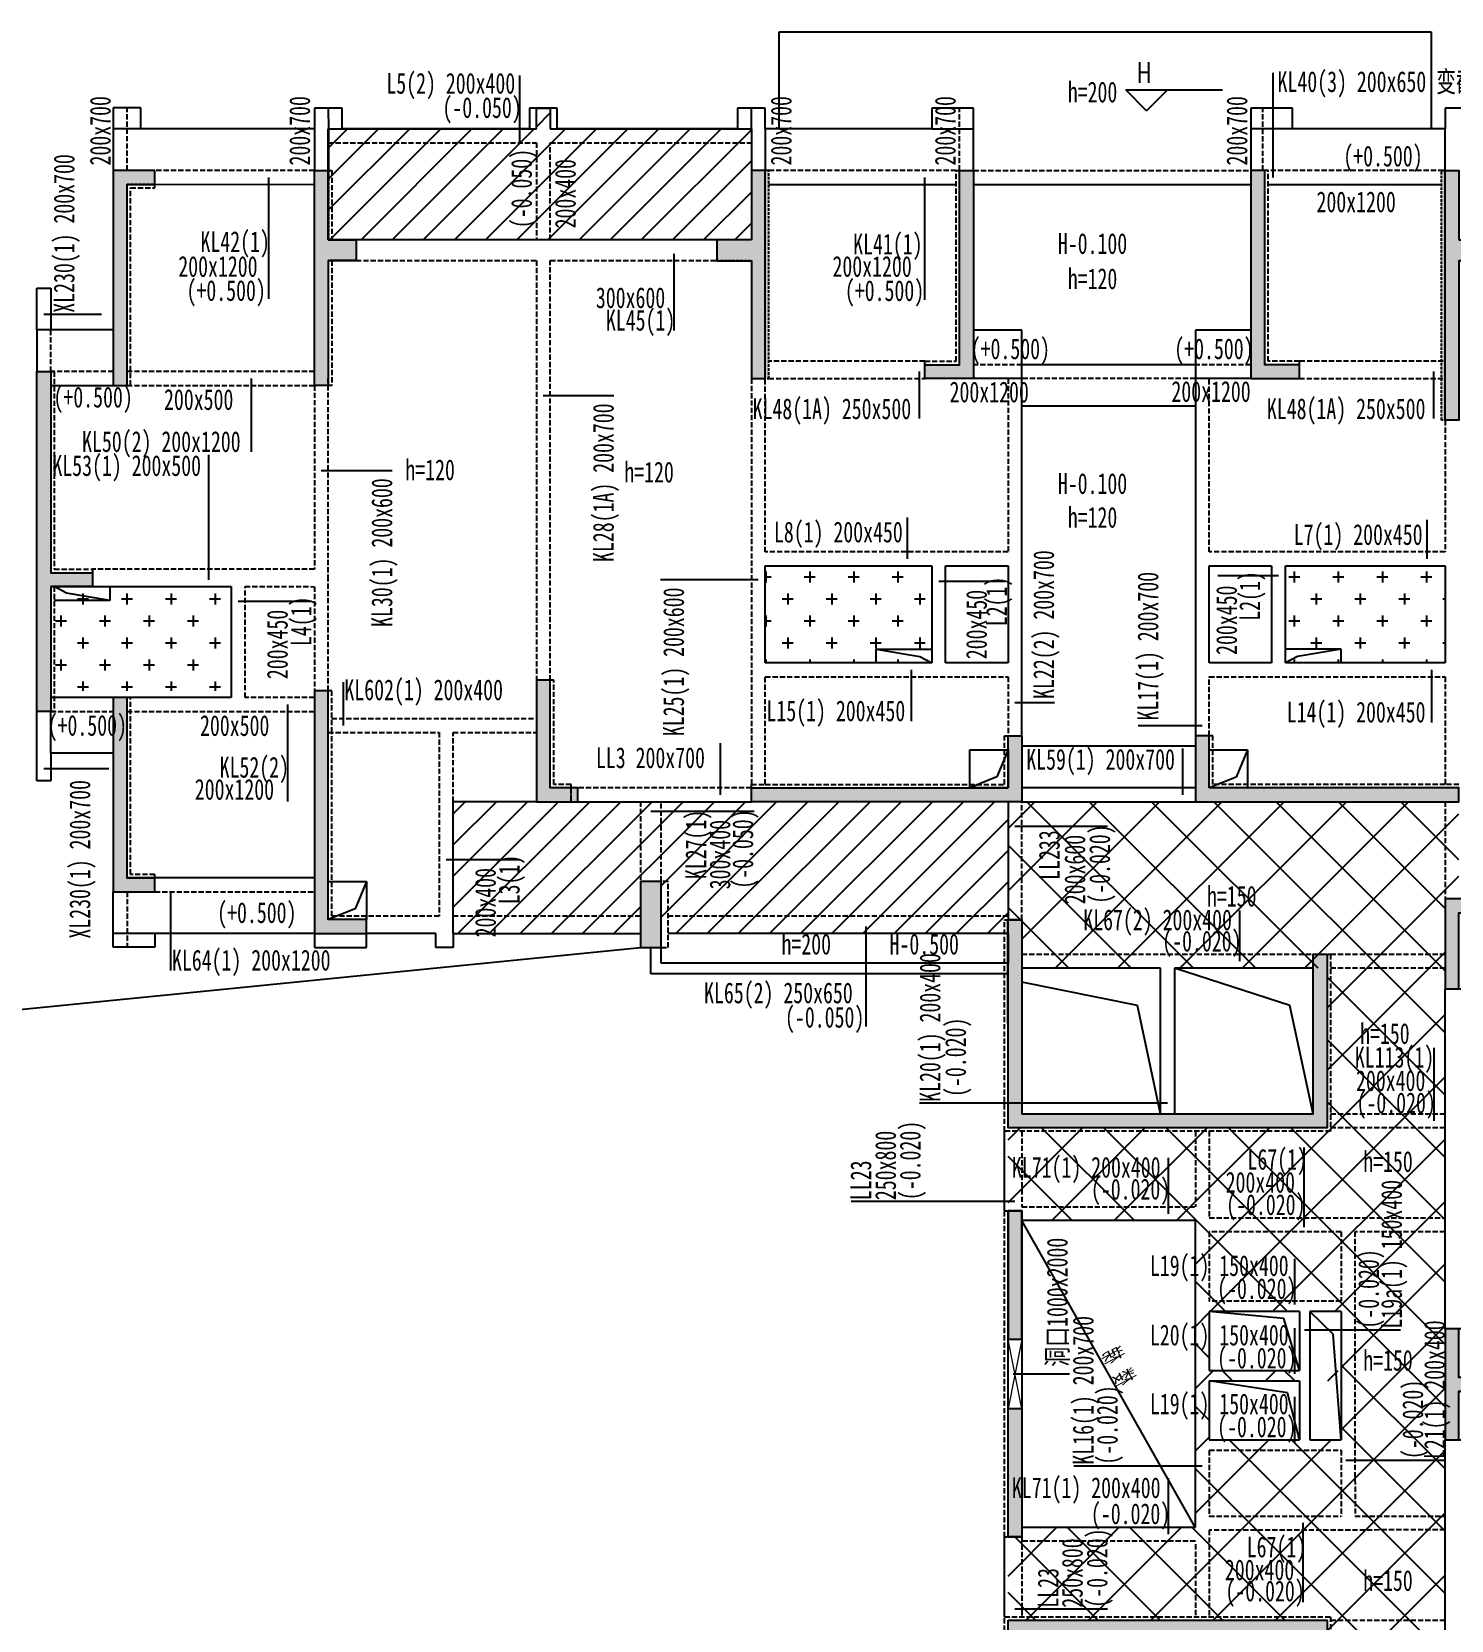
# Model space of a CAD drawing. Header units: millimetres. Extents: x 150839 to 219642, y 49429 to 88695.
# Drawn here: x 185308 to 205771, y 65795 to 88695 of the extents above; entities that cross this region are included whole.
import ezdxf
from ezdxf.enums import TextEntityAlignment as Align

# ---------------------------------------------------------------- set-up
doc = ezdxf.new("R2010")
doc.units = ezdxf.units.MM
doc.header["$LTSCALE"] = 300
doc.linetypes.add('DASH', pattern=[0.35, 0.25, -0.1])
doc.linetypes.add('HIDDEN2', pattern=[0.1875, 0.125, -0.0625])
doc.layers.get('DEFPOINTS').update_dxf_attribs({"color": 217, "linetype": 'HIDDEN2'})
for name, color, linetype in [('00-墙填充', 8, 'Continuous'), ('00-墙实线', 6, 'Continuous'), ('00-墙虚线-下层', 6, 'DASH'), ('00-平面洞口', 3, 'Continuous'), ('00-板厚度', 7, 'Continuous'), ('00-板填充', 8, 'Continuous'), ('00-梁实线', 2, 'Continuous'), ('00-梁编号', 2, 'Continuous'), ('00-梁虚线', 4, 'DASH'), ('DIM_ELEV', 3, 'Continuous'), ('E_detail', 125, 'Continuous')]:
    doc.layers.add(name, color=color, linetype=linetype)
for name, color, linetype, lineweight in [('PUB_HATCH', 8, 'Continuous', 0), ('PUB_TEXT', 7, 'Continuous', 0), ('墙洞门', 174, 'Continuous', 18)]:
    doc.layers.add(name, color=color, linetype=linetype, lineweight=lineweight)
doc.styles.add('_TCH_DIM', font='simplex.shx', dxfattribs={"width": 0.8, "bigfont": 'gbcbig.shx'})
doc.styles.add('结构海文', font='haiwenrs2015.shx', dxfattribs={"width": 0.7, "bigfont": 'haiwenhz.shx'})
doc.styles.add('黑体', font='simhei.ttf', dxfattribs={"width": 0.7})

# ---------------------------------------------------------------- blocks, each defined once
blk = doc.blocks.new('df')
at = {"layer": '00-墙填充'}
for points in [[(948090, 67031), (947490, 67031), (947490, 63931), (947690, 63931), (947690, 66831), (948090, 66831)], [(950591, 66030), (950990, 66030), (950990, 65730), (950591, 65730), (950590, 63930), (950391, 63930), (950391, 67030), (950591, 67030)], [(956690, 66030), (956190, 66030), (956190, 65730), (956690, 65730), (956690, 64030), (956940, 64030), (956941, 67030), (956691, 67030)], [(959690, 64030), (959190, 64030), (959190, 64230), (959690, 64230), (959691, 67030), (959891, 67030), (959890, 64030)], [(964090, 64030), (964590, 64030), (964590, 64230), (964090, 64230), (964091, 67030), (963891, 67030), (963890, 64030)], [(966891, 66030), (967340, 66030), (967341, 65730), (966891, 65730), (966890, 63430), (966640, 63430), (966641, 67030), (966891, 67030)], [(946590, 64131), (946590, 61231), (947190, 61231), (947190, 61031), (946590, 61031), (946590, 59231), (946390, 59231), (946390, 64131)], [(953790, 59680), (953590, 59680), (953590, 57930), (954090, 57930), (954090, 58130), (953790, 58130)], [(947690, 59431), (947490, 59431), (947490, 56631), (948090, 56631), (948090, 56831), (947690, 56831)], [(950590, 58930), (950590, 59530), (950390, 59530), (950390, 56030), (950590, 56030), (951140, 56030), (951140, 56230), (950590, 56230)], [(960390, 58130), (960390, 58880), (960590, 58880), (960590, 58130), (960590, 57930), (956690, 57930), (956690, 58130), (956690, 58130), (956890, 58130)], [(963290, 58130), (963290, 58880), (963090, 58880), (963090, 58130), (963090, 57930), (966890, 57930), (966890, 58130), (966690, 58130)], [(955390, 56780), (955090, 56780), (955090, 55830), (955390, 55830)], [(969240, 56530), (966690, 56530), (966690, 55230), (966890, 55230), (966890, 56330), (969240, 56330)], [(964990, 55730), (964990, 53230), (960390, 53230), (960389, 56229), (960589, 56229), (960590, 53430), (964790, 53430), (964790, 55730)], [(960390, 52030), (960590, 52030), (960590, 50179), (960390, 50179), (960390, 50179)], [(966690, 50330), (966690, 48730), (966890, 48730), (966890, 49405), (968440, 49405), (968440, 49655), (966890, 49655), (966890, 50330)], [(960390, 49180), (960590, 49180), (960590, 49179), (960590, 47329), (960390, 47329)], [(960390, 46129), (964990, 46130), (964990, 43630), (964790, 43630), (964790, 45930), (960590, 45929), (960590, 42829), (960390, 42829)]]:
    blk.add_hatch(color=8, dxfattribs=at).paths.add_polyline_path(points)
at = {"layer": '00-墙实线', "color": 8, "linetype": 'ByBlock'}
for p, q in [((948090, 67031), (947490, 67031)), ((947490, 67031), (947490, 63931)), ((948090, 66831), (948090, 67031)), ((950391, 63930), (950391, 67030)), ((950391, 67030), (950591, 67030)), ((950591, 67030), (950591, 66030)), ((956691, 67030), (956690, 66030)), ((956941, 67030), (956691, 67030)), ((956940, 64030), (956941, 67030)), ((959690, 64230), (959691, 67030)), ((959691, 67030), (959891, 67030)), ((959891, 67030), (959890, 64030)), ((963891, 67030), (963890, 64030)), ((964091, 67030), (963891, 67030)), ((964090, 64230), (964091, 67030)), ((966640, 63430), (966641, 67030)), ((966641, 67030), (966891, 67030)), ((947690, 63931), (947690, 66831)), ((947690, 66831), (948090, 66831)), ((950591, 66030), (950990, 66030)), ((950990, 66030), (950990, 65730)), ((956690, 66030), (956190, 66030)), ((956190, 66030), (956190, 65730)), ((950591, 65730), (950590, 63930)), ((950990, 65730), (950591, 65730)), ((956190, 65730), (956690, 65730)), ((956690, 65730), (956690, 64030)), ((946390, 59231), (946390, 64131)), ((946390, 64131), (946590, 64131)), ((946590, 64131), (946590, 61231)), ((959190, 64030), (959190, 64230)), ((959190, 64230), (959690, 64230)), ((964590, 64230), (964090, 64230)), ((964590, 64030), (964590, 64230)), ((947490, 63931), (947690, 63931)), ((950590, 63930), (950391, 63930)), ((956690, 64030), (956940, 64030)), ((959690, 64030), (959190, 64030)), ((959890, 64030), (959690, 64030)), ((963890, 64030), (964090, 64030)), ((964090, 64030), (964590, 64030)), ((966890, 63430), (966640, 63430)), ((946590, 61231), (947190, 61231)), ((947190, 61231), (947190, 61031)), ((947190, 61031), (946590, 61031)), ((946590, 61031), (946590, 59231)), ((953790, 59680), (953590, 59680)), ((953590, 59680), (953590, 57930)), ((953790, 58130), (953790, 59680)), ((950590, 59530), (950390, 59530)), ((950390, 59530), (950390, 56030)), ((950590, 58930), (950590, 59530)), ((950590, 59530), (950590, 59530)), ((946590, 59231), (946390, 59231)), ((950590, 58930), (950590, 58930)), ((950590, 56230), (950590, 58930)), ((960390, 58130), (960390, 58880)), ((960390, 58880), (960590, 58880)), ((960590, 58880), (960590, 58130)), ((963290, 58880), (963090, 58880)), ((963090, 58880), (963090, 58130)), ((963290, 58130), (963290, 58880)), ((954090, 58130), (953790, 58130)), ((954090, 57930), (954090, 58130)), ((956690, 57930), (956690, 58130)), ((956690, 58130), (956690, 58130)), ((956690, 58130), (956890, 58130)), ((956890, 58130), (956890, 58130)), ((956890, 58130), (960390, 58130)), ((960590, 58130), (960590, 57930)), ((963090, 58130), (963090, 57930)), ((966690, 58130), (963290, 58130)), ((966890, 58130), (966690, 58130)), ((966690, 58130), (966690, 58130)), ((953590, 57930), (954090, 57930)), ((960590, 57930), (956690, 57930)), ((963090, 57930), (966890, 57930)), ((955390, 56780), (955090, 56780)), ((955090, 56780), (955090, 55830)), ((955390, 55830), (955390, 56780)), ((969240, 56530), (966690, 56530)), ((966690, 56530), (966690, 55230)), ((951140, 56230), (950590, 56230)), ((951140, 56030), (951140, 56230)), ((950390, 56030), (950590, 56030)), ((950590, 56030), (951140, 56030)), ((955090, 55830), (955390, 55830)), ((966690, 55230), (966890, 55230)), ((966690, 50330), (966690, 48730)), ((966890, 50330), (966690, 50330)), ((966690, 48730), (966890, 48730)), ((960390, 46129), (964990, 46130)), ((964990, 46130), (964990, 43630))]:
    blk.add_line(p, q, dxfattribs=at)
at = {"layer": '00-墙实线', "color": 8}
for p, q in [((947690, 59431), (947490, 59431)), ((947490, 59431), (947490, 56631)), ((947690, 56831), (947690, 59431)), ((948090, 56831), (947690, 56831)), ((948090, 56631), (948090, 56831)), ((947490, 56631), (948090, 56631)), ((960390, 53230), (960389, 56229)), ((960389, 56229), (960589, 56229)), ((960589, 56229), (960590, 53430)), ((964790, 53430), (964790, 55730)), ((964790, 55730), (964990, 55730)), ((964990, 55730), (964990, 53230)), ((960590, 53430), (964790, 53430)), ((964990, 53230), (960390, 53230)), ((960390, 47329), (960390, 52030)), ((960390, 52030), (960590, 52030)), ((960590, 52030), (960590, 47329)), ((960590, 47329), (960390, 47329))]:
    blk.add_line(p, q, dxfattribs=at)
at = {"layer": '00-墙虚线-下层', "color": 8}
for p, q in [((948090, 67031), (947490, 67031)), ((947490, 67031), (947490, 63931)), ((948090, 66781), (948090, 67031)), ((950391, 63930), (950391, 67030)), ((950391, 67030), (950641, 67030)), ((950641, 67030), (950641, 66030)), ((959640, 64280), (959641, 67030)), ((959641, 67030), (959891, 67030)), ((959891, 67030), (959890, 64030)), ((963891, 67030), (963890, 64030)), ((964141, 67030), (963891, 67030)), ((964140, 64280), (964141, 67030)), ((947740, 63931), (947740, 66781)), ((947740, 66781), (948090, 66781)), ((950641, 66030), (950990, 66030)), ((950990, 66030), (950990, 65730)), ((950641, 65730), (950640, 63930)), ((950990, 65730), (950641, 65730)), ((946390, 59231), (946390, 64131)), ((946390, 64131), (946640, 64131)), ((946640, 64131), (946640, 61281)), ((959190, 64030), (959190, 64280)), ((959190, 64280), (959640, 64280)), ((964590, 64280), (964140, 64280)), ((964590, 64030), (964590, 64280)), ((947490, 63931), (947740, 63931)), ((950640, 63930), (950391, 63930)), ((959690, 64030), (959190, 64030)), ((959890, 64030), (959690, 64030)), ((963890, 64030), (964090, 64030)), ((964090, 64030), (964590, 64030)), ((946640, 61281), (947190, 61281)), ((947190, 61281), (947190, 61031)), ((947190, 61031), (946640, 61031)), ((946640, 61031), (946640, 59231)), ((953840, 59680), (953590, 59680)), ((953590, 59680), (953590, 57930)), ((953840, 58180), (953840, 59680)), ((947740, 59431), (947490, 59431)), ((947490, 59431), (947490, 56631)), ((947740, 56881), (947740, 59431)), ((950640, 59530), (950390, 59530)), ((950390, 59530), (950390, 56030)), ((950640, 58930), (950640, 59530)), ((950640, 59530), (950640, 59530)), ((946640, 59231), (946390, 59231)), ((950640, 58930), (950640, 58930)), ((950640, 56280), (950640, 58930)), ((960340, 58180), (960340, 58880)), ((960340, 58880), (960590, 58880)), ((960590, 58880), (960590, 58130)), ((963340, 58880), (963090, 58880)), ((963090, 58880), (963090, 58130)), ((963340, 58180), (963340, 58880)), ((954090, 58180), (953840, 58180)), ((954090, 57930), (954090, 58180)), ((956690, 57930), (956690, 58180)), ((956690, 58180), (956690, 58180)), ((956690, 58180), (956890, 58180)), ((956890, 58180), (956890, 58180)), ((956890, 58180), (960340, 58180)), ((966690, 58180), (963340, 58180)), ((966890, 58180), (966690, 58180)), ((966690, 58180), (966690, 58180)), ((960590, 58130), (960590, 57930)), ((963090, 58130), (963090, 57930)), ((953590, 57930), (954090, 57930)), ((960590, 57930), (956690, 57930)), ((963090, 57930), (966890, 57930)), ((948090, 56881), (947740, 56881)), ((948090, 56631), (948090, 56881)), ((947490, 56631), (948090, 56631)), ((955490, 56780), (955390, 56780)), ((955490, 55830), (955490, 56780)), ((969240, 56530), (966690, 56530)), ((966690, 56530), (966690, 55230)), ((951140, 56280), (950640, 56280)), ((951140, 56030), (951140, 56280)), ((960339, 56229), (960589, 56229)), ((960340, 53179), (960339, 56229)), ((960589, 56229), (960590, 53430)), ((950390, 56030), (950590, 56030)), ((950590, 56030), (951140, 56030)), ((955390, 55830), (955490, 55830)), ((964790, 53430), (964790, 55730)), ((964790, 55730), (965040, 55730)), ((965040, 55730), (965040, 53180)), ((966690, 55230), (966940, 55230)), ((960590, 53430), (964790, 53430)), ((965040, 53180), (960340, 53179)), ((960340, 47329), (960340, 52030)), ((960340, 52030), (960590, 52030)), ((960590, 52030), (960590, 47329)), ((966690, 50330), (966690, 48730)), ((966940, 50330), (966690, 50330)), ((966690, 48730), (966940, 48730)), ((960590, 47329), (960340, 47329)), ((960340, 46179), (965040, 46180)), ((960340, 42829), (960340, 46179)), ((965040, 46180), (965040, 43630))]:
    blk.add_line(p, q, dxfattribs=at)
at = {"layer": '00-平面洞口', "color": 8}
for p, q in [((946815, 60938), (946640, 61031)), ((947440, 60831), (946815, 60938)), ((958490, 60130), (959116, 60022)), ((959116, 60022), (959290, 59930)), ((964565, 60022), (964390, 59930)), ((965190, 60130), (964565, 60022)), ((959840, 58130), (959840, 58680)), ((959840, 58680), (960390, 58680)), ((960390, 58680), (960227, 58287)), ((960390, 58680), (960390, 58130)), ((963290, 58130), (963290, 58680)), ((963290, 58680), (963840, 58680)), ((963840, 58680), (963677, 58286)), ((963840, 58680), (963840, 58130)), ((960227, 58287), (959840, 58130)), ((963677, 58286), (963290, 58130)), ((960390, 58130), (959840, 58130)), ((963840, 58130), (963290, 58130)), ((950590, 56230), (950590, 56780)), ((950590, 56780), (951140, 56780)), ((951140, 56780), (950977, 56387)), ((951140, 56780), (951140, 56230)), ((950977, 56387), (950590, 56230)), ((951140, 56230), (950590, 56230)), ((936347, 53955), (955090, 55830)), ((964454, 54994), (962790, 55530)), ((962254, 54994), (960590, 55330)), ((962590, 53430), (962254, 54994)), ((964790, 53430), (964454, 54994)), ((963089, 47470), (960589, 51890)), ((964364, 50478), (963290, 50579)), ((964591, 49730), (964364, 50478)), ((965079, 50253), (964741, 50580)), ((965192, 48730), (965079, 50253)), ((964420, 49407), (963290, 49580)), ((964591, 48730), (964420, 49407))]:
    blk.add_line(p, q, dxfattribs=at)
at = {"layer": '00-板填充', "color": 8}
for p, q in [((953590, 67660), (953790, 67860)), ((950590, 67354), (950866, 67630)), ((950590, 66905), (951315, 67630)), ((950590, 66456), (951764, 67630)), ((950613, 66029), (952213, 67630)), ((951062, 66029), (952662, 67630)), ((951511, 66029), (953111, 67630)), ((951960, 66029), (953560, 67630)), ((952409, 66029), (954009, 67630)), ((952858, 66029), (954458, 67630)), ((953307, 66029), (954907, 67630)), ((953756, 66029), (955356, 67630)), ((954205, 66029), (955805, 67630)), ((954654, 66029), (956254, 67630)), ((955103, 66029), (956690, 67617)), ((955552, 66029), (956690, 67168)), ((956001, 66029), (956690, 66719)), ((956450, 66029), (956690, 66270)), ((956975, 61169), (956890, 61169)), ((956896, 61249), (956896, 61090)), ((957610, 61169), (957451, 61169)), ((957531, 61249), (957531, 61090)), ((958245, 61169), (958086, 61169)), ((958166, 61249), (958166, 61090)), ((958880, 61169), (958721, 61169)), ((958801, 61249), (958801, 61090)), ((964595, 61169), (964436, 61169)), ((964516, 61249), (964516, 61090)), ((965230, 61169), (965071, 61169)), ((965151, 61249), (965151, 61090)), ((965865, 61169), (965706, 61169)), ((965786, 61249), (965786, 61090)), ((966500, 61169), (966341, 61169)), ((966421, 61249), (966421, 61090)), ((947053, 60931), (947053, 60772)), ((947688, 60931), (947688, 60772)), ((948323, 60931), (948323, 60772)), ((948958, 60931), (948958, 60772)), ((957213, 60931), (957213, 60772)), ((957848, 60931), (957848, 60772)), ((958483, 60931), (958483, 60772)), ((959118, 60931), (959118, 60772)), ((964833, 60931), (964833, 60772)), ((965468, 60931), (965468, 60772)), ((966103, 60931), (966103, 60772)), ((947132, 60852), (946974, 60852)), ((947767, 60852), (947609, 60852)), ((948402, 60852), (948244, 60852)), ((949037, 60852), (948879, 60852)), ((957292, 60852), (957134, 60852)), ((957927, 60852), (957769, 60852)), ((958562, 60852), (958404, 60852)), ((959197, 60852), (959039, 60852)), ((964912, 60852), (964754, 60852)), ((965547, 60852), (965389, 60852)), ((966182, 60852), (966024, 60852)), ((966690, 60852), (966659, 60852)), ((946815, 60534), (946656, 60534)), ((946736, 60614), (946736, 60455)), ((947450, 60534), (947291, 60534)), ((947371, 60614), (947371, 60455)), ((948085, 60534), (947926, 60534)), ((948006, 60614), (948006, 60455)), ((948720, 60534), (948561, 60534)), ((948641, 60614), (948641, 60455)), ((956975, 60534), (956890, 60534)), ((956896, 60614), (956896, 60455)), ((957610, 60534), (957451, 60534)), ((957531, 60614), (957531, 60455)), ((958245, 60534), (958086, 60534)), ((958166, 60614), (958166, 60455)), ((958880, 60534), (958721, 60534)), ((958801, 60614), (958801, 60455)), ((964595, 60534), (964436, 60534)), ((964516, 60614), (964516, 60455)), ((965230, 60534), (965071, 60534)), ((965151, 60614), (965151, 60455)), ((965865, 60534), (965706, 60534)), ((965786, 60614), (965786, 60455)), ((966500, 60534), (966341, 60534)), ((966421, 60614), (966421, 60455)), ((947053, 60296), (947053, 60137)), ((947688, 60296), (947688, 60137)), ((948323, 60296), (948323, 60137)), ((948958, 60296), (948958, 60137)), ((957213, 60296), (957213, 60137)), ((957848, 60296), (957848, 60137)), ((958483, 60296), (958483, 60137)), ((959118, 60296), (959118, 60137)), ((964833, 60296), (964833, 60137)), ((965468, 60296), (965468, 60137)), ((966103, 60296), (966103, 60137)), ((947132, 60217), (946974, 60217)), ((947767, 60217), (947609, 60217)), ((948402, 60217), (948244, 60217)), ((949037, 60217), (948879, 60217)), ((957292, 60217), (957134, 60217)), ((957927, 60217), (957769, 60217)), ((958562, 60217), (958404, 60217)), ((959197, 60217), (959039, 60217)), ((964912, 60217), (964754, 60217)), ((965547, 60217), (965389, 60217)), ((966182, 60217), (966024, 60217)), ((966690, 60217), (966659, 60217)), ((946815, 59899), (946656, 59899)), ((946736, 59979), (946736, 59820)), ((947450, 59899), (947291, 59899)), ((947371, 59979), (947371, 59820)), ((948085, 59899), (947926, 59899)), ((948006, 59979), (948006, 59820)), ((948720, 59899), (948561, 59899)), ((948641, 59979), (948641, 59820)), ((956896, 59979), (956896, 59930)), ((957531, 59979), (957531, 59930)), ((958166, 59979), (958166, 59930)), ((958801, 59979), (958801, 59930)), ((964516, 59979), (964516, 59930)), ((965151, 59979), (965151, 59930)), ((965786, 59979), (965786, 59930)), ((966421, 59979), (966421, 59930)), ((947132, 59582), (946974, 59582)), ((947053, 59661), (947053, 59530)), ((947767, 59582), (947609, 59582)), ((947688, 59661), (947688, 59530)), ((948402, 59582), (948244, 59582)), ((948323, 59661), (948323, 59530)), ((949037, 59582), (948879, 59582)), ((948958, 59661), (948958, 59530)), ((952390, 57756), (952564, 57930)), ((952390, 57307), (953013, 57930)), ((952390, 56858), (953462, 57930)), ((952390, 56409), (953911, 57930)), ((952460, 56030), (954360, 57930)), ((952909, 56030), (954809, 57930)), ((953358, 56030), (955258, 57930)), ((953807, 56030), (955707, 57930)), ((954256, 56030), (956156, 57930)), ((955390, 56715), (956605, 57930)), ((955390, 56266), (957054, 57930)), ((955603, 56030), (957503, 57930)), ((956052, 56030), (957952, 57930)), ((956501, 56030), (958401, 57930)), ((956950, 56030), (958850, 57930)), ((957399, 56030), (959299, 57930)), ((957848, 56030), (959748, 57930)), ((958297, 56030), (960197, 57930)), ((960390, 57543), (960777, 57930)), ((960390, 56645), (961675, 57930)), ((960590, 55947), (962573, 57930)), ((963063, 55530), (960663, 57930)), ((961071, 55530), (963471, 57930)), ((963961, 55530), (961561, 57930)), ((961969, 55530), (964369, 57930)), ((964859, 55530), (962459, 57930)), ((962867, 55530), (965267, 57930)), ((966690, 54596), (963357, 57930)), ((963765, 55530), (966165, 57930)), ((966690, 55494), (964255, 57930)), ((964663, 55530), (966890, 57756)), ((966690, 56392), (965153, 57930)), ((966890, 57090), (966051, 57930)), ((958746, 56030), (960390, 57674)), ((962165, 55530), (960390, 57304)), ((959195, 56030), (960390, 57225)), ((964990, 54958), (966890, 56858)), ((959644, 56030), (960390, 56776)), ((954705, 56030), (955090, 56415)), ((960567, 56230), (960390, 56406)), ((960093, 56030), (960390, 56326)), ((961267, 55530), (960590, 56206)), ((964990, 54060), (966690, 55760)), ((966690, 53698), (964990, 55398)), ((963090, 51262), (966690, 54862)), ((966690, 52800), (964990, 54500)), ((963305, 50579), (966690, 53964)), ((966690, 51902), (964990, 53602)), ((960390, 53053), (960567, 53230)), ((960390, 52154), (961465, 53230)), ((962208, 51895), (960873, 53230)), ((961028, 51895), (962363, 53230)), ((964420, 50580), (961771, 53230)), ((961926, 51895), (963261, 53230)), ((966690, 49208), (962669, 53230)), ((962824, 51895), (964159, 53230)), ((966690, 50106), (963567, 53230)), ((966690, 51004), (964465, 53230)), ((964203, 50580), (966690, 53066)), ((961310, 51895), (960390, 52814)), ((965102, 50580), (966690, 52168)), ((965191, 49771), (966690, 51270)), ((963523, 50579), (963090, 51012)), ((963090, 50364), (963290, 50564)), ((965192, 48874), (966690, 50372)), ((963290, 49914), (963090, 50115)), ((963089, 49466), (963352, 49729)), ((963625, 49580), (963476, 49729)), ((964102, 49580), (964251, 49729)), ((964522, 49580), (964373, 49729)), ((965000, 49580), (965150, 49730)), ((966690, 48310), (965191, 49809)), ((963346, 46130), (966690, 49474)), ((963290, 49016), (963089, 49217)), ((966690, 47412), (965192, 48911)), ((962448, 46130), (965048, 48730)), ((963089, 48567), (963290, 48769)), ((963089, 47669), (964149, 48729)), ((966690, 45616), (963577, 48729)), ((964244, 46130), (966690, 48576)), ((966690, 46514), (964475, 48729)), ((966690, 44718), (963089, 48319)), ((964990, 45978), (966690, 47678)), ((960390, 46766), (961098, 47475)), ((960651, 46130), (961996, 47475)), ((962584, 46130), (961239, 47475)), ((961550, 46130), (962895, 47475)), ((963483, 46130), (962137, 47475)), ((964381, 46130), (963036, 47475)), ((961686, 46130), (960486, 47330)), ((964990, 45080), (966690, 46780)), ((960788, 46130), (960390, 46528))]:
    blk.add_line(p, q, dxfattribs=at)
at = {"layer": '00-梁实线', "color": 8}
for p, q in [((957090, 67630), (957090, 69030)), ((957090, 69030), (966490, 69030)), ((966490, 69030), (966490, 67630)), ((947890, 67931), (947490, 67931)), ((947490, 67931), (947490, 67031)), ((947890, 67631), (947890, 67931)), ((950790, 67930), (950390, 67930)), ((950390, 67930), (950390, 67630)), ((950590, 67930), (950591, 67631)), ((950790, 67630), (950790, 67930)), ((953890, 67930), (953490, 67930)), ((953490, 67930), (953490, 67630)), ((953590, 67630), (953590, 67930)), ((953590, 67930), (953790, 67930)), ((953591, 67630), (953591, 67930)), ((953790, 67930), (953790, 67630)), ((953791, 67930), (953791, 67631)), ((953890, 67630), (953890, 67930)), ((956890, 67930), (956490, 67930)), ((956490, 67930), (956490, 67630)), ((956691, 67631), (956691, 67930)), ((956890, 67630), (956890, 67930)), ((959890, 67930), (959290, 67930)), ((959290, 67930), (959290, 67630)), ((959890, 67030), (959890, 67930)), ((964490, 67930), (963890, 67930)), ((963890, 67930), (963890, 67030)), ((964490, 67630), (964490, 67930)), ((967090, 67930), (966690, 67930)), ((966690, 67930), (966690, 67630)), ((947890, 67631), (947490, 67631)), ((950390, 67630), (947890, 67631)), ((950391, 67630), (950391, 67030)), ((950590, 66029), (950590, 67630)), ((950590, 67630), (953590, 67630)), ((950591, 67631), (950790, 67631)), ((950591, 67631), (950591, 67030)), ((953490, 67630), (950790, 67630)), ((953490, 67630), (953591, 67630)), ((953790, 67630), (956690, 67630)), ((953791, 67631), (953890, 67630)), ((956490, 67630), (953890, 67630)), ((956490, 67630), (956691, 67631)), ((956690, 67630), (956690, 66029)), ((956691, 67631), (956691, 67030)), ((959290, 67630), (956890, 67630)), ((956891, 67030), (956891, 67630)), ((959290, 67630), (959890, 67630)), ((964490, 67630), (963890, 67630)), ((966690, 67630), (964490, 67630)), ((966691, 67030), (966690, 67630)), ((948091, 66831), (950391, 66830)), ((956940, 66830), (959641, 66830)), ((959891, 66830), (963891, 66830)), ((964141, 66830), (966641, 66830)), ((956690, 66029), (950590, 66029)), ((953690, 66030), (950991, 66030)), ((956190, 66030), (953690, 66030)), ((946391, 64731), (946391, 65331)), ((946391, 65331), (946590, 65331)), ((946590, 65331), (946590, 64731)), ((946391, 64731), (946390, 64131)), ((947490, 64731), (946391, 64731)), ((946391, 64731), (946391, 64731)), ((946391, 64731), (946391, 64731)), ((960590, 64730), (959891, 64730)), ((960590, 64230), (960590, 64730)), ((963890, 64730), (963090, 64730)), ((963090, 64730), (963090, 64230)), ((960590, 58880), (960590, 64230)), ((963090, 64230), (960590, 64230)), ((963090, 64230), (963090, 58880)), ((946590, 63931), (947490, 63931)), ((960590, 64030), (959890, 64030)), ((963890, 64030), (963090, 64030)), ((963090, 63630), (960590, 63630)), ((956890, 59930), (956890, 61330)), ((956890, 61330), (959290, 61330)), ((959290, 61330), (959290, 59930)), ((959490, 59930), (959490, 61330)), ((959490, 61330), (960390, 61330)), ((960390, 61330), (960390, 59930)), ((963290, 61330), (964190, 61330)), ((963290, 59930), (963290, 61330)), ((964190, 61330), (964190, 59930)), ((964390, 59930), (964390, 61330)), ((964390, 61330), (966690, 61330)), ((966690, 61330), (966690, 59930)), ((947190, 61031), (949190, 61031)), ((947440, 61031), (947440, 60831)), ((949190, 61031), (949190, 59431)), ((947440, 60831), (946640, 60831)), ((958490, 59930), (958490, 60130)), ((958490, 60130), (959290, 60130)), ((965190, 60130), (964390, 60130)), ((965190, 59930), (965190, 60130)), ((959290, 59930), (956890, 59930)), ((960390, 59930), (959490, 59930)), ((964190, 59930), (963290, 59930)), ((966690, 59930), (964390, 59930)), ((947490, 59431), (946590, 59431)), ((949190, 59431), (947690, 59431)), ((946390, 58231), (946390, 59231)), ((946590, 58631), (946590, 59231)), ((947490, 58631), (946590, 58631)), ((946590, 58631), (946590, 58231)), ((963090, 58730), (960590, 58730)), ((946590, 58231), (946390, 58231)), ((963090, 58130), (960590, 58130)), ((952390, 56030), (952390, 57930)), ((953590, 57930), (952390, 57930)), ((954090, 57930), (956690, 57930)), ((960390, 57930), (960390, 56230)), ((960590, 57930), (963090, 57930)), ((950390, 56830), (948090, 56831)), ((947490, 55831), (947490, 56631)), ((948090, 56031), (947490, 56031)), ((950390, 56030), (948090, 56031)), ((948090, 56031), (948090, 55831)), ((950390, 56030), (950390, 55830)), ((952140, 56030), (951140, 56030)), ((951140, 55830), (951140, 56030)), ((952140, 55830), (952140, 56030)), ((952390, 56030), (955090, 56030)), ((952390, 56030), (952390, 55830)), ((960390, 56030), (955490, 56030)), ((960390, 56030), (960390, 55600)), ((948090, 55831), (947490, 55831)), ((950390, 55830), (951140, 55830)), ((952390, 55830), (952140, 55830)), ((955240, 55450), (955240, 55830)), ((955390, 55600), (955390, 55830)), ((960390, 55450), (955240, 55450)), ((960390, 55600), (955390, 55600)), ((960390, 55450), (960390, 55450)), ((962590, 55530), (960590, 55530)), ((962590, 53430), (962590, 55530)), ((964790, 55530), (962790, 55530)), ((962790, 55530), (962790, 53430)), ((966690, 50330), (966690, 55229)), ((960340, 52030), (960340, 53179)), ((963090, 51890), (960590, 51890)), ((963090, 47470), (963090, 51890)), ((964591, 50580), (963290, 50579)), ((963290, 50579), (963290, 49729)), ((964591, 50580), (964591, 49730)), ((965191, 50580), (964741, 50580)), ((964741, 50580), (964742, 48730)), ((965191, 50580), (965192, 48730)), ((963290, 49729), (964591, 49730)), ((963290, 49580), (963290, 48729)), ((963290, 49579), (964591, 49580)), ((964591, 49580), (964592, 48730)), ((963290, 48729), (964592, 48730)), ((964742, 48730), (965192, 48730)), ((966690, 43830), (966690, 48730)), ((960590, 47470), (963090, 47470)), ((960340, 46179), (960340, 47329))]:
    blk.add_line(p, q, dxfattribs=at)
at = {"layer": '00-梁编号', "color": 8}
for p, q in [((953352, 67430), (953352, 68398)), ((964214, 66930), (964214, 68438)), ((949727, 66930), (949727, 65179)), ((959187, 66930), (959187, 65167)), ((955572, 65830), (955572, 64722)), ((947319, 64955), (946490, 64955)), ((959108, 64130), (959108, 63456)), ((966523, 64130), (966523, 63456)), ((949477, 64030), (949477, 62972)), ((953690, 63786), (954705, 63786)), ((948868, 61130), (948868, 62931)), ((950490, 62705), (951512, 62705)), ((958939, 61430), (958939, 62028)), ((966432, 61430), (966432, 61992)), ((964290, 61187), (963416, 61187)), ((956790, 61130), (955381, 61129)), ((959390, 61108), (960350, 61108)), ((949290, 60822), (950348, 60822)), ((958993, 59830), (958993, 59090)), ((966494, 59830), (966494, 59072)), ((950806, 59654), (950806, 59030)), ((950003, 59330), (950003, 57931)), ((960490, 59362), (961060, 59362)), ((963190, 59023), (962265, 59023)), ((956246, 58030), (956246, 58774)), ((962908, 58030), (962908, 58699)), ((947426, 58405), (946490, 58405)), ((955240, 57792), (956731, 57792)), ((960490, 57576), (961822, 57576)), ((952290, 57099), (953348, 57099)), ((948314, 56630), (948314, 55496)), ((963730, 55630), (963730, 56362)), ((958341, 56130), (958341, 54688)), ((966530, 54380), (966530, 53330)), ((962690, 53586), (959113, 53586)), ((964652, 52946), (964652, 51798)), ((962701, 51990), (962701, 52796)), ((960490, 52168), (958128, 52168)), ((964521, 51341), (964521, 50681)), ((964521, 50340), (964521, 49680)), ((966050, 50310), (964662, 50310)), ((960465, 49680), (961277, 49680)), ((964521, 49348), (964521, 48688)), ((961337, 48355), (963190, 48355)), ((965262, 48435), (966671, 48435)), ((962701, 47370), (962701, 48176)), ((964640, 47534), (964640, 46389)), ((960490, 46293), (961822, 46293))]:
    blk.add_line(p, q, dxfattribs=at)
at = {"layer": '00-梁虚线', "color": 8}
for p, q in [((947691, 67031), (947691, 67931)), ((959691, 67030), (959690, 67930)), ((964062, 67030), (964062, 67930)), ((950591, 67430), (953591, 67430)), ((953591, 67430), (953591, 66030)), ((953791, 66030), (953791, 67430)), ((953791, 67430), (956691, 67430)), ((950391, 67030), (948091, 67031)), ((959641, 67030), (956916, 67030)), ((959790, 67030), (963890, 67030)), ((966666, 67030), (964091, 67030)), ((950991, 65730), (953591, 65730)), ((953591, 65730), (953590, 59680)), ((953790, 59680), (953791, 65730)), ((953791, 65730), (956190, 65730)), ((946590, 64131), (946590, 64731)), ((947490, 64131), (946590, 64131)), ((950390, 64130), (947690, 64131)), ((959190, 64280), (956940, 64280)), ((960590, 64230), (959890, 64230)), ((963890, 64230), (963090, 64230)), ((966665, 64280), (964590, 64280)), ((947690, 63931), (950390, 63930)), ((950390, 63930), (950390, 61280)), ((950590, 61130), (950590, 64030)), ((956690, 64030), (956690, 58180)), ((956890, 61530), (956890, 64030)), ((956940, 64030), (959190, 64030)), ((960390, 64030), (960390, 61530)), ((963090, 64030), (960590, 64030)), ((963290, 61530), (963290, 64030)), ((964590, 64030), (966665, 64030)), ((966690, 63430), (966690, 61530)), ((960390, 61530), (956890, 61530)), ((966690, 61530), (963290, 61530)), ((950390, 61280), (947190, 61281)), ((949390, 61031), (950390, 61030)), ((949390, 59431), (949390, 61031)), ((950390, 61030), (950390, 59530)), ((950590, 59530), (950590, 61130)), ((956890, 58180), (956890, 59730)), ((956890, 59730), (960390, 59730)), ((960390, 59730), (960390, 58880)), ((963290, 59730), (966690, 59730)), ((963290, 58880), (963290, 59730)), ((966690, 59730), (966690, 58180)), ((950390, 59430), (949390, 59431)), ((946590, 59231), (947490, 59231)), ((947690, 59231), (950390, 59230)), ((950640, 59130), (953590, 59130)), ((950590, 58930), (952190, 58930)), ((952190, 58930), (952190, 56280)), ((952390, 58930), (953590, 58930)), ((952390, 57930), (952390, 58930)), ((956690, 58130), (954090, 58130)), ((955090, 57930), (955090, 56780)), ((955390, 56780), (955390, 57930)), ((960590, 57930), (963090, 57930)), ((960590, 56230), (960590, 57930)), ((966690, 57930), (966690, 56530)), ((947690, 56631), (947690, 55831)), ((948090, 56631), (950390, 56630)), ((952190, 56280), (951140, 56280)), ((955090, 56280), (952390, 56280)), ((960390, 56280), (955490, 56280)), ((955390, 55830), (955390, 55830)), ((960590, 55730), (964790, 55730)), ((965040, 55730), (966690, 55730)), ((962589, 55530), (960590, 55530)), ((962590, 53430), (962589, 55530)), ((964790, 55530), (962789, 55530)), ((962789, 55530), (962790, 53430)), ((966690, 55530), (965040, 55530)), ((965040, 53430), (966690, 53430)), ((960590, 53180), (960590, 52090)), ((963090, 53180), (963090, 52089)), ((963290, 53180), (963290, 51929)), ((966690, 53230), (965040, 53230)), ((960590, 52090), (963090, 52089)), ((963290, 51929), (966690, 51931)), ((965190, 51730), (963290, 51729)), ((963290, 51729), (963290, 50729)), ((965190, 51730), (965191, 50730)), ((966690, 51731), (965390, 51731)), ((965390, 51731), (965392, 47630)), ((965191, 50730), (963290, 50729)), ((963290, 48579), (965192, 48580)), ((963290, 48579), (963290, 47629)), ((965192, 48580), (965192, 47630)), ((963290, 47629), (965192, 47630)), ((966690, 47431), (963290, 47429)), ((963290, 47429), (963290, 46180)), ((965392, 47630), (966690, 47631)), ((960590, 47324), (960590, 46179)), ((963090, 47269), (960590, 47270)), ((963090, 47224), (963090, 46180)), ((965040, 46130), (966690, 46130))]:
    blk.add_line(p, q, dxfattribs=at)
at = {"layer": 'DIM_ELEV', "color": 8}
for p, q in [((962388, 67892), (962088, 68192)), ((962088, 68192), (963481, 68192)), ((962388, 67892), (962688, 68192))]:
    blk.add_line(p, q, dxfattribs=at)
at = {"layer": '墙洞门', "color": 8}
for p, q in [((960590, 50179), (960390, 49180)), ((960590, 49179), (960390, 50179)), ((960590, 50179), (960390, 50179)), ((960590, 49180), (960590, 50180)), ((960590, 49179), (960590, 50179)), ((960590, 49180), (960390, 49180))]:
    blk.add_line(p, q, dxfattribs=at)
at = {"layer": '00-平面洞口', "color": 8, "style": '结构海文', "text_generation_flag": 4, "width": 0.7}
blk.add_text('楼  梯', height=300, rotation=118.0794, dxfattribs=at).set_placement((961969, 49469))
at = {"layer": '00-板厚度', "color": 8, "style": '黑体', "width": 0.7}
for s, p in [('h=200', (961608, 68161)), ('H-0.100', (961608, 65977)), ('h=120', (961608, 65470)), ('h=120', (955215, 62682)), ('H-0.100', (961608, 62517)), ('h=120', (961608, 62030)), ('h=150', (963615, 56568)), ('h=200', (957481, 55877)), ('H-0.500', (959182, 55877))]:
    blk.add_text(s, height=300, dxfattribs=at).set_placement(p, align=Align.MIDDLE_CENTER)
for s, p in [('h=120', (951701, 62565)), ('h=150', (965465, 54438)), ('h=150', (965510, 52593)), ('h=150', (965510, 49727)), ('h=150', (965510, 46552))]:
    blk.add_text(s, height=300, dxfattribs=at).set_placement(p)
at = {"layer": '00-梁编号', "color": 8, "ltscale": 3000, "style": '黑体', "width": 0.7}
for s, p in [('KL40(3) 200x650 变截面', (964276, 68161)), ('L5(2) 200x400', (951428, 68137)), ('(-0.050)', (952236, 67787)), (' (+0.500)', (965081, 67088)), ('200x1200', (964837, 66428)), ('KL42(1)', (948748, 65854)), ('KL41(1)', (958157, 65819)), ('200x1200', (948428, 65497)), ('200x1200', (957859, 65497)), (' (+0.500)', (948404, 65150)), ('300x600', (954448, 65046)), (' (+0.500)', (957895, 65148)), ('KL45(1)', (954593, 64722)), (' (+0.500)', (959709, 64310)), (' (+0.500)', (962644, 64310)), (' (+0.500)', (946486, 63613)), ('200x1200', (959547, 63687)), ('200x1200', (962745, 63694)), ('200x500', (948222, 63578)), ('KL48(1A) 250x500', (956708, 63445)), ('KL48(1A) 250x500', (964122, 63445)), ('KL50(2) 200x1200', (947041, 62972)), ('KL53(1) 200x500', (946613, 62626)), ('L8(1) 200x450', (957015, 61668)), ('L7(1) 200x450', (964509, 61632)), ('KL602(1) 200x400', (950823, 59393)), ('L15(1) 200x450', (956908, 59090)), ('L14(1) 200x450', (964408, 59072)), (' (+0.500)', (946402, 58881)), ('200x500', (948741, 58878)), ('LL3 200x700', (954449, 58414)), ('KL59(1) 200x700', (960653, 58391)), ('KL52(2)', (949024, 58277)), ('200x1200', (948666, 57958)), (' (+0.500)', (948846, 56181)), ('KL67(2) 200x400', (961475, 56077)), ('(-0.020)', (962613, 55770)), ('KL64(1) 200x1200', (948337, 55496)), ('KL65(2) 250x650', (956008, 55024)), ('(-0.050)', (957175, 54673)), ('KL113(1)', (965390, 54097)), ('200x400', (965406, 53758)), ('(-0.020)', (965414, 53439)), ('L67(1)', (963842, 52625)), ('KL71(1) 200x400', (960446, 52510)), ('(-0.020)', (961585, 52195)), ('200x400', (963527, 52294)), ('(-0.020)', (963535, 51971)), ('L19(1) 150x400', (962435, 51092)), ('(-0.020)', (963405, 50761)), ('L20(1) 150x400', (962435, 50091)), ('(-0.020)', (963405, 49760)), ('L19(1) 150x400', (962435, 49099)), ('(-0.020)', (963405, 48768)), ('KL71(1) 200x400', (960446, 47890)), ('(-0.020)', (961585, 47515)), ('L67(1)', (963831, 47036)), ('200x400', (963516, 46706)), ('(-0.020)', (963524, 46401))]:
    blk.add_text(s, height=300, dxfattribs=at).set_placement(p)
for s, p in [('200x700', (947452, 67102)), ('200x700', (950327, 67102)), ('200x700', (957268, 67102)), ('200x700', (959634, 67102)), ('200x700', (963839, 67102)), ('XL230(1) 200x700', (946931, 64979)), ('(-0.050)', (953525, 66198)), ('200x400', (954157, 66195)), ('KL28(1A) 200x700', (954705, 61386)), ('KL30(1) 200x600', (951512, 60450)), ('KL22(2) 200x700', (961053, 59412)), ('KL17(1) 200x700', (962556, 59100)), ('L2(1)', (964023, 60539)), ('KL25(1) 200x600', (955718, 58875)), ('200x450', (960084, 59984)), ('L2(1)', (960373, 60460)), ('200x450', (963689, 60046)), ('L4(1)', (950348, 60174)), ('200x450', (950005, 59697)), ('XL230(1) 200x700', (947158, 55956)), ('KL27(1)', (956039, 56813)), ('(-0.050)', (956716, 56676)), ('300x400', (956386, 56667)), ('LL233', (961134, 56804)), ('(-0.020)', (961860, 56460)), ('200x600', (961502, 56452)), ('L3(1)', (953348, 56451)), ('200x400', (953005, 55974)), ('KL20(1) 200x400', (959414, 53604)), ('(-0.020)', (959783, 53674)), ('250x800', (958773, 52186)), ('(-0.020)', (959128, 52186)), ('LL23', (958417, 52186)), ('L19a(1) 150x400', (966068, 50334)), ('洞口1000x2000', (961248, 49785)), ('(-0.020)', (965737, 50334)), ('KL16(1) 200x700', (961622, 48373)), ('L21(1) 200x400', (966688, 48453)), ('(-0.020)', (961970, 48373)), ('(-0.020)', (966374, 48453)), ('(-0.020)', (961822, 46310)), ('250x800', (961466, 46310)), ('LL23', (961117, 46310))]:
    blk.add_text(s, height=300, rotation=90, dxfattribs=at).set_placement(p)
at = {"layer": 'PUB_TEXT', "color": 8, "style": '_TCH_DIM', "width": 0.705882}
blk.add_text('H', height=298, rotation=360, dxfattribs=at).set_placement((962251, 68293))
blk = doc.blocks.new('rtwhrwg')
at = {"layer": 'PUB_HATCH'}
for points in [[(170227, 86495), (170627, 86495), (170627, 86695), (170027, 86695), (170027, 83595), (170227, 83595)], [(173127, 85395), (173527, 85395), (173527, 85695), (173127, 85695), (173127, 86695), (172927, 86695), (172927, 83595), (173126, 83595)], [(179227, 85395), (179227, 83695), (179426, 83695), (179427, 86695), (179227, 86695), (179227, 85695), (178727, 85695), (178727, 85395)], [(182227, 83695), (182427, 83695), (182427, 86695), (182227, 86695), (182227, 83895), (181727, 83895), (181727, 83695)], [(186427, 83695), (186627, 83695), (187127, 83695), (187127, 83895), (186627, 83895), (186627, 86695), (186427, 86695)], [(189227, 83095), (189427, 83095), (189427, 85395), (189877, 85395), (189877, 85695), (189427, 85695), (189427, 86695), (189227, 86695)], [(169127, 80695), (169727, 80695), (169727, 80895), (169127, 80895), (169127, 83795), (168927, 83795), (168927, 78895), (169127, 78895)], [(176727, 77595), (176727, 77795), (176327, 77795), (176327, 79345), (176127, 79345), (176127, 77595)], [(170227, 79095), (170027, 79095), (170027, 76295), (170627, 76295), (170627, 76495), (170227, 76495)], [(172927, 75695), (173127, 75695), (173677, 75695), (173677, 75895), (173127, 75895), (173127, 78595), (173127, 79195), (172927, 79195)], [(182927, 77795), (179427, 77795), (179227, 77795), (179227, 77595), (183127, 77595), (183127, 77795), (183127, 78545), (182927, 78545)], [(185827, 77795), (185827, 78545), (185627, 78545), (185627, 77795), (185627, 77595), (189427, 77595), (189427, 77795), (189227, 77795)], [(177927, 76445), (177627, 76445), (177627, 75495), (177927, 75495)], [(189227, 74895), (189427, 74895), (189427, 75995), (191777, 75995), (191777, 76195), (189227, 76195)], [(183127, 73095), (183127, 75895), (182927, 75895), (182927, 72895), (187527, 72895), (187527, 75395), (187327, 75395), (187327, 73095)], [(182927, 69845), (183127, 69845), (183127, 71695), (182927, 71695)], [(189427, 69095), (190977, 69095), (190977, 69295), (189427, 69295), (189427, 69995), (189227, 69995), (189227, 68395), (189427, 68395)], [(183127, 68845), (182927, 68845), (182927, 66995), (183127, 66995)], [(182927, 65795), (182927, 62495), (183127, 62495), (183127, 65595), (187327, 65595), (187327, 63295), (187527, 63295), (187527, 65795)]]:
    blk.add_hatch(color=256, dxfattribs=at).paths.add_polyline_path(points)
at = {"layer": '00-墙实线', "linetype": 'ByBlock'}
for points in [[(170627, 86695), (170027, 86695), (170027, 83595), (170227, 83595), (170227, 86495), (170627, 86495)], [(173127, 85695), (173527, 85695), (173527, 85395), (173127, 85395), (173126, 83595), (172927, 83595), (172927, 86695), (173127, 86695)], [(179227, 85695), (178727, 85695), (178727, 85395), (179227, 85395), (179227, 83695), (179426, 83695), (179427, 86695), (179227, 86695)], [(182227, 83695), (181727, 83695), (181727, 83895), (182227, 83895), (182227, 86695), (182427, 86695), (182427, 83695)], [(186627, 83695), (187127, 83695), (187127, 83895), (186627, 83895), (186627, 86695), (186427, 86695), (186427, 83695)], [(189427, 85695), (189877, 85695), (189877, 85395), (189427, 85395), (189427, 83095), (189227, 83095), (189227, 86695), (189427, 86695)], [(169127, 83795), (169127, 80895), (169727, 80895), (169727, 80695), (169127, 80695), (169127, 78895), (168927, 78895), (168927, 83795)], [(173127, 78595), (173127, 78595), (173127, 79195), (173127, 79195), (172927, 79195), (172927, 75695), (173127, 75695), (173677, 75695), (173677, 75895), (173127, 75895)], [(182927, 77795), (182927, 78545), (183127, 78545), (183127, 77795), (183127, 77595), (179227, 77595), (179227, 77795), (179226, 77795), (179427, 77795), (179427, 77795)], [(185827, 77795), (185827, 78545), (185627, 78545), (185627, 77795), (185627, 77595), (189427, 77595), (189427, 77795), (189427, 77795), (189227, 77795), (189227, 77795)], [(177927, 76445), (177627, 76445), (177627, 75495), (177927, 75495)], [(191777, 76195), (189227, 76195), (189227, 74895), (189427, 74895), (189427, 75995), (191777, 75995)], [(189227, 69995), (189227, 68395), (189427, 68395), (189427, 69095), (190977, 69095), (190977, 69295), (189427, 69295), (189427, 69995)], [(182927, 65795), (187527, 65795), (187527, 63295), (187327, 63295), (187327, 65595), (183127, 65595), (183127, 62495), (182927, 62495)]]:
    blk.add_lwpolyline(points, close=True, dxfattribs=at)
at = {"layer": '00-墙实线'}
for points in [[(176127, 79345), (176127, 77595), (176727, 77595), (176727, 77795), (176327, 77795), (176327, 79345), (176127, 79345)], [(183127, 69845), (183127, 71695), (182927, 71695), (182927, 69845), (183127, 69845)], [(182927, 66995), (182927, 68845), (183127, 68845), (183127, 66995), (182927, 66995)]]:
    blk.add_lwpolyline(points, dxfattribs=at)
for points in [[(170227, 79095), (170027, 79095), (170027, 76295), (170627, 76295), (170627, 76495), (170227, 76495)], [(187527, 75395), (187527, 72895), (182927, 72895), (182927, 75895), (183127, 75895), (183127, 73095), (187327, 73095), (187327, 75395)]]:
    blk.add_lwpolyline(points, close=True, dxfattribs=at)

msp = doc.modelspace()

# ---------------------------------------------------------------- block references
at = {"layer": 'DEFPOINTS'}
msp.add_blockref('df', (-761008.1, 19665.2), dxfattribs=at)
at = {"layer": 'E_detail'}
msp.add_blockref('rtwhrwg', (16455.1, 0), dxfattribs=at)

doc.saveas('drawing.dxf')
